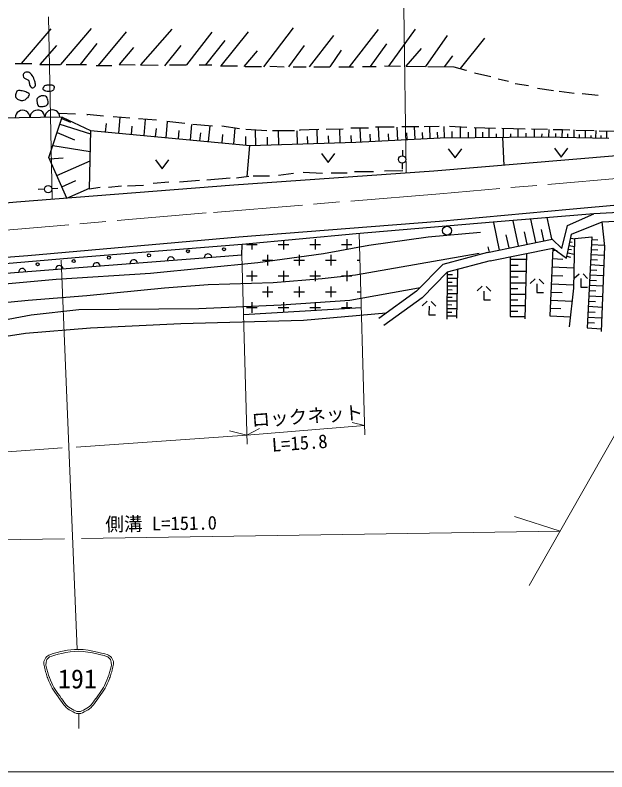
# Model space of a CAD drawing. Units: millimetres, scale not verified. Extents: x 40000 to 680000, y 20000 to 380000.
# Drawn here: x 277963 to 357344, y 205000 to 306524 of the extents above; entities that cross this region are included whole.
import ezdxf
from ezdxf.enums import TextEntityAlignment as Align

# ---------------------------------------------------------------- set-up
doc = ezdxf.new("R2010")
doc.units = ezdxf.units.MM
doc.header["$LTSCALE"] = 1000
doc.linetypes.add('CHAIN', pattern=[18.5, 12, -1.5, 3.5, -1.5])
for name, color, linetype, lineweight in [('M-BGD', 7, 'Continuous', 25), ('M-BMK', 2, 'CHAIN', 13), ('M-STR-HTXT', 7, 'Continuous', 13), ('M-STR-STRC', 7, 'Continuous', 13), ('M-TTL-BAND', 7, 'Continuous', 13)]:
    doc.layers.add(name, color=color, linetype=linetype, lineweight=lineweight)
doc.styles.add('ＭＳ ゴシック', font='')
doc.styles.get('ＭＳ ゴシック').set_extended_font_data('MS Gothic')

msp = doc.modelspace()

# ---------------------------------------------------------------- linework, layer by layer
at = {"layer": 'M-BGD'}
for p, q in [((282754, 304696), (278794, 300046)), ((288152, 304716), (284042, 299918)), ((298986, 304638), (294760, 299860)), ((315276, 304813), (311271, 299608)), ((326672, 304619), (322790, 299569)), ((331624, 304638), (328031, 299700)), ((292853, 304290), (289118, 299782)), ((304345, 304251), (300932, 299860)), ((309221, 304290), (305564, 299744)), ((320693, 303787), (317394, 299608)), ((335900, 303806), (333028, 299647)), ((288906, 302704), (286695, 299918)), ((306106, 303129), (303505, 299850)), ((327794, 302684), (325570, 299647)), ((340911, 303420), (337642, 299359)), ((283508, 302472), (281294, 299898)), ((293840, 302181), (291935, 299918)), ((300205, 302472), (297980, 299724)), ((310420, 301717), (308654, 299628)), ((316747, 302433), (314647, 299608)), ((321719, 301833), (320201, 299608)), ((332418, 302027), (330397, 299666)), ((336616, 301079), (335496, 299599)), ((277967, 300053), (280192, 300034)), ((281294, 299898), (284042, 299918)), ((284815, 299918), (287524, 299918)), ((288840, 299782), (290929, 299782)), ((291935, 299918), (294063, 299860)), ((294760, 299860), (297159, 299802)), ((298649, 299860), (300932, 299860)), ((302653, 299860), (304356, 299840)), ((305517, 299705), (307800, 299744)), ((308806, 299628), (310992, 299628)), ((312134, 299666), (314049, 299608)), ((315268, 299608), (316990, 299608)), ((318034, 299608), (320201, 299608)), ((321401, 299569), (323335, 299569)), ((324554, 299647), (326373, 299647)), ((327495, 299705), (329643, 299686)), ((330397, 299666), (333028, 299647)), ((333338, 299647), (336820, 299569)), ((336820, 299569), (338407, 299163)), ((338407, 299163), (338504, 299144)), ((339587, 298776), (341773, 298293)), ((342760, 297964), (344134, 297673)), ((345062, 297345), (346842, 297074)), ((348042, 296745), (350170, 296435)), ((350944, 296339), (352956, 296068)), ((354039, 296029), (356167, 295797)), ((284275, 292845), (265652, 292534)), ((282495, 287427), (284275, 292845)), ((286056, 293241), (283869, 293319)), ((284212, 292653), (285396, 292186)), ((284275, 292845), (288067, 291026)), ((287603, 293183), (287700, 293203)), ((289809, 292990), (287603, 293183)), ((293330, 292719), (291105, 292874)), ((291870, 290673), (292068, 292807)), ((296948, 292448), (294491, 292603)), ((295255, 290359), (295458, 292542)), ((283970, 291917), (288061, 290589)), ((290095, 290838), (290200, 291970)), ((293567, 290516), (293670, 291618)), ((298218, 290084), (298420, 292259)), ((300740, 291964), (298302, 292274)), ((301473, 289782), (301665, 291859)), ((304455, 291635), (301804, 291848)), ((303913, 289556), (304108, 291663)), ((308072, 291287), (305673, 291616)), ((328812, 291481), (326317, 291481)), ((326819, 289643), (326728, 291481)), ((329318, 289768), (329233, 291481)), ((332140, 291519), (329857, 291539)), ((331624, 289882), (331543, 291524)), ((334868, 291577), (332837, 291519)), ((333656, 289983), (333578, 291546)), ((335553, 290055), (335498, 291595)), ((338544, 291461), (336222, 291597)), ((337730, 290079), (337721, 291509)), ((339524, 291438), (342412, 291371)), ((339782, 290102), (339774, 291433)), ((341570, 290122), (341562, 291391)), ((283589, 290757), (285932, 289800)), ((288067, 291026), (287913, 283210)), ((288067, 291026), (309020, 289082)), ((296806, 290215), (296909, 291326)), ((299880, 289930), (299985, 291058)), ((302755, 289663), (302852, 290712)), ((305730, 289387), (305833, 290503)), ((307295, 289242), (307492, 291367)), ((311729, 290997), (308924, 291190)), ((310268, 289068), (310207, 291102)), ((315424, 290997), (312503, 290997)), ((313345, 289164), (313287, 290997)), ((315837, 289242), (315782, 290997)), ((318694, 291171), (316101, 291094)), ((316101, 291094), (316198, 291094)), ((318547, 289327), (318490, 291165)), ((321964, 291210), (319681, 291190)), ((321567, 289422), (321512, 291206)), ((325369, 291345), (323008, 291365)), ((323069, 289457), (323040, 290398)), ((324327, 289520), (324236, 291354)), ((325631, 289584), (325584, 290535)), ((328102, 289707), (328056, 290618)), ((330564, 289829), (330519, 290728)), ((332650, 289933), (332608, 290779)), ((334651, 290045), (334613, 290816)), ((336604, 290067), (336599, 290894)), ((338786, 290091), (338781, 290807)), ((340699, 290113), (340694, 290825)), ((342555, 290133), (342553, 290603)), ((343253, 291351), (346362, 291279)), ((343468, 290143), (343461, 291346)), ((344448, 290154), (344446, 290598)), ((345435, 290165), (345428, 291300)), ((346531, 290177), (346528, 290668)), ((347246, 291258), (349391, 291208)), ((347653, 290190), (347646, 291249)), ((348639, 290209), (348647, 290608)), ((349565, 290190), (349585, 291203)), ((350123, 291191), (351391, 291161)), ((350507, 290171), (350516, 290632)), ((351353, 290155), (351373, 291162)), ((351391, 291161), (352397, 291133)), ((352110, 290139), (352121, 290580)), ((352937, 290123), (352957, 291117)), ((353184, 291111), (355645, 291042)), ((353664, 290108), (353673, 290524)), ((354472, 290092), (354491, 291074)), ((355231, 290077), (355237, 290372)), ((355876, 290064), (355895, 291035)), ((356333, 291022), (358484, 290962)), ((356594, 290050), (356601, 290392)), ((357331, 290035), (357340, 290994)), ((308902, 289093), (308922, 290220)), ((309465, 289043), (323685, 289488)), ((311833, 289117), (311801, 290133)), ((317232, 289286), (317202, 290243)), ((320042, 289374), (320012, 290344)), ((323685, 289488), (334984, 290049)), ((334984, 290049), (348895, 290204)), ((343334, 290142), (343531, 286370)), ((348895, 290204), (357601, 290030)), ((283019, 289021), (288037, 288215)), ((309020, 289082), (309465, 289043)), ((309410, 289041), (309063, 284877)), ((314581, 289204), (314581, 289203)), ((329974, 287656), (329974, 288418)), ((336076, 288587), (336976, 287387)), ((336976, 287387), (337876, 288587)), ((350312, 288679), (351212, 287479)), ((351212, 287479), (352112, 288679)), ((284899, 281972), (282495, 287427)), ((282571, 287255), (284419, 287402)), ((319067, 287940), (319967, 286740)), ((319967, 286740), (320867, 287940)), ((358645, 287635), (334152, 285585)), ((283553, 285027), (288008, 286990)), ((296789, 287108), (297689, 285908)), ((297689, 285908), (298589, 287108)), ((329899, 286663), (329870, 285876)), ((334152, 285585), (307298, 283727)), ((313274, 285069), (315325, 285301)), ((316601, 285456), (319194, 285340)), ((320355, 285378), (322522, 285378)), ((323489, 285533), (326043, 285533)), ((327528, 285649), (329970, 285673)), ((284226, 283500), (286103, 284327)), ((300002, 284179), (302710, 284372)), ((303678, 284411), (306812, 284682)), ((307663, 284682), (309327, 284914)), ((309907, 284953), (312074, 284953)), ((307298, 283727), (278162, 281444)), ((282883, 283278), (283672, 283330)), ((284899, 281972), (287954, 283318)), ((287913, 283210), (289380, 283444)), ((290502, 283444), (292224, 283637)), ((293017, 283637), (295184, 283715)), ((296481, 283985), (298570, 284179)), ((281893, 283180), (281061, 283133)), ((278162, 281444), (260943, 279819)), ((352315, 280476), (371197, 282217)), ((334902, 278889), (352315, 280476)), ((375973, 280925), (355612, 279867)), ((355612, 279867), (342097, 278751)), ((349944, 276522), (349332, 279355)), ((352081, 278311), (355612, 279867)), ((307971, 276761), (334902, 278889)), ((342097, 278751), (323717, 277204)), ((342962, 275013), (342163, 278707)), ((345498, 275561), (344767, 278943)), ((347820, 276063), (347150, 279158)), ((351292, 275198), (352081, 278311)), ((352615, 277126), (356703, 278799)), ((356703, 278799), (358515, 278868)), ((357052, 275477), (356703, 278799)), ((323717, 277204), (308437, 275758)), ((340375, 277382), (333384, 276731)), ((346659, 275812), (346309, 277431)), ((348882, 276293), (348562, 277775)), ((279686, 274285), (307971, 276761)), ((313956, 276279), (313956, 275065)), ((318199, 276479), (318199, 275065)), ((322441, 276479), (322441, 275065)), ((333384, 276731), (325394, 275617)), ((341351, 274664), (350014, 276453)), ((344230, 275287), (343848, 277056)), ((350014, 276453), (351292, 275198)), ((351942, 273921), (352615, 277126)), ((352507, 276612), (353032, 276502)), ((352610, 277102), (352624, 277099)), ((352917, 269880), (353034, 276546)), ((353034, 276546), (355333, 276801)), ((355333, 276801), (354683, 264561)), ((355312, 276416), (356128, 276372)), ((308437, 275758), (286571, 274011)), ((308375, 274336), (308437, 275758)), ((309006, 275772), (310420, 275772)), ((309713, 275879), (309713, 275065)), ((313249, 275772), (314663, 275772)), ((317491, 275772), (318906, 275772)), ((325394, 275617), (319309, 274478)), ((321734, 275772), (323148, 275772)), ((341577, 274713), (341419, 275440)), ((341704, 273579), (350084, 275268)), ((350084, 275268), (349705, 266175)), ((350084, 275268), (351942, 273921)), ((352199, 275144), (352586, 275063)), ((352302, 275634), (352992, 275489)), ((352405, 276123), (352708, 276059)), ((355277, 275754), (357033, 275659)), ((356610, 264073), (357052, 275477)), ((308375, 274336), (265709, 271008)), ((265949, 273163), (279686, 274285)), ((319309, 274478), (310506, 273271)), ((311835, 274358), (311835, 272944)), ((316077, 274358), (316077, 272944)), ((320320, 274358), (320320, 272944)), ((323618, 271703), (340201, 274583)), ((341351, 274664), (335346, 273058)), ((346577, 274489), (346353, 265773)), ((350071, 274972), (350669, 274947)), ((351993, 274166), (352463, 274067)), ((352096, 274655), (352953, 274475)), ((355206, 274411), (357007, 274314)), ((355242, 275082), (356137, 275034)), ((286571, 274011), (266953, 272309)), ((310506, 273271), (296106, 271854)), ((311127, 273651), (312542, 273651)), ((315370, 273651), (316784, 273651)), ((319613, 273651), (321027, 273651)), ((323855, 273651), (324201, 273651)), ((341704, 273579), (335940, 272037)), ((344386, 274042), (344386, 266085)), ((344386, 273781), (346558, 273781)), ((350025, 273856), (351448, 273797)), ((355170, 273732), (356075, 273683)), ((309713, 272237), (309713, 270822)), ((313956, 272237), (313956, 270822)), ((318199, 272237), (318199, 270822)), ((322441, 272237), (322441, 270822)), ((335346, 273058), (331815, 269483)), ((337324, 272343), (337190, 265862)), ((344386, 272982), (345462, 272982)), ((344386, 272183), (346517, 272183)), ((349979, 272740), (352954, 272616)), ((355097, 272365), (356012, 272316)), ((355134, 273053), (356954, 272955)), ((296106, 271854), (283471, 271041)), ((309006, 271530), (310420, 271530)), ((312597, 270658), (319170, 271180)), ((313249, 271530), (314663, 271530)), ((317491, 271530), (318906, 271530)), ((319170, 271180), (323618, 271703)), ((321734, 271530), (323148, 271530)), ((335940, 272037), (332560, 268615)), ((335940, 272037), (335894, 265728)), ((335934, 271228), (337301, 271218)), ((335937, 271740), (336624, 271735)), ((344386, 271399), (345442, 271399)), ((347067, 270504), (347707, 271124)), ((348247, 271116), (348866, 270476)), ((349931, 271600), (351435, 271537)), ((352967, 271220), (353607, 271839)), ((353867, 271205), (353848, 270035)), ((354147, 271831), (354767, 271191)), ((355061, 271678), (356901, 271579)), ((283471, 271041), (265192, 269462)), ((298011, 269938), (303840, 270391)), ((303840, 270391), (312597, 270658)), ((311835, 270115), (311835, 268701)), ((316077, 270115), (316077, 268701)), ((320320, 270115), (320320, 268701)), ((335926, 270202), (337279, 270193)), ((335930, 270715), (336610, 270710)), ((339960, 269521), (340600, 270141)), ((341139, 270132), (341759, 269492)), ((344386, 270615), (346477, 270615)), ((347967, 270490), (347948, 269320)), ((349884, 270460), (352923, 270334)), ((354987, 270288), (356847, 270188)), ((355024, 270983), (355949, 270933)), ((287570, 268904), (298011, 269938)), ((311127, 269408), (312542, 269408)), ((315370, 269408), (316784, 269408)), ((319613, 269408), (321027, 269408)), ((332060, 269903), (322851, 268242)), ((323855, 269408), (324321, 269408)), ((331815, 269483), (326764, 265817)), ((332263, 269936), (332060, 269903)), ((335919, 269188), (337258, 269178)), ((335923, 269695), (336596, 269690)), ((340859, 269507), (340841, 268337)), ((344386, 269845), (345422, 269845)), ((344386, 269076), (346438, 269076)), ((347948, 269320), (348848, 269306)), ((349838, 269361), (351342, 269299)), ((352337, 264700), (352917, 269880)), ((353848, 270035), (354748, 270021)), ((354950, 269584), (355884, 269534)), ((271660, 267511), (279720, 268300)), ((279720, 268300), (287570, 268904)), ((322851, 268242), (313630, 267627)), ((332560, 268615), (327433, 264895)), ((332584, 267510), (333224, 268129)), ((333764, 268121), (334384, 267481)), ((335912, 268183), (337238, 268173)), ((335915, 268685), (336582, 268680)), ((340841, 268337), (341741, 268322)), ((344386, 268321), (345402, 268321)), ((349792, 268263), (352722, 268141)), ((354874, 268169), (355819, 268119)), ((354912, 268881), (356793, 268780)), ((302598, 267116), (286514, 266976)), ((313630, 267627), (302598, 267116)), ((308600, 266364), (324380, 267317)), ((309006, 267287), (310420, 267287)), ((309713, 267994), (309713, 266580)), ((313249, 267287), (314663, 267287)), ((313956, 267994), (313956, 266687)), ((317491, 267287), (318906, 267287)), ((318199, 267994), (318199, 266944)), ((321734, 267287), (323148, 267287)), ((322441, 267994), (322441, 267200)), ((333484, 267495), (333465, 266325)), ((335904, 267183), (337217, 267173)), ((335908, 267683), (336568, 267678)), ((344386, 267566), (346399, 267566)), ((349749, 267219), (351177, 267159)), ((354837, 267458), (356737, 267356)), ((280126, 266256), (273890, 265142)), ((286514, 266976), (280126, 266256)), ((327747, 266531), (316650, 265548)), ((333465, 266325), (334365, 266311)), ((335897, 266183), (337196, 266173)), ((335901, 266683), (336554, 266678)), ((344386, 266826), (345383, 266826)), ((344386, 266085), (346361, 266085)), ((349705, 266175), (352489, 266059)), ((354760, 266018), (356682, 265915)), ((354798, 266738), (355754, 266686)), ((300205, 265130), (288081, 264526)), ((316650, 265548), (300205, 265130)), ((354721, 265289), (355687, 265237)), ((288081, 264526), (279348, 263829)), ((354683, 264561), (356625, 264457)), ((279348, 263829), (263462, 261274))]:
    msp.add_line(p, q, dxfattribs=at)
for centre, radius in [((329888, 287163), 500), ((282393, 283180), 500), ((335910, 277610), 600), ((305976, 275114), 200), ((290537, 273992), 200), ((295916, 274302), 200), ((301139, 274843), 200), ((280980, 273102), 200), ((285816, 273528), 200)]:
    msp.add_circle(centre, radius, dxfattribs=at)
for centre, radius, start, end in [((278963, 292756), 1000, 0.95599, 180.95599), ((280963, 292789), 1000, 0.95599, 180.95599), ((282962, 292823), 1000, 0.95599, 180.95599), ((303840, 273982), 500, 4.45946, 184.45946), ((288885, 272816), 500, 4.45946, 184.45946), ((293870, 273205), 500, 4.45946, 184.45946), ((298855, 273593), 500, 4.45946, 184.45946), ((278916, 272038), 500, 4.45946, 184.45946), ((283901, 272427), 500, 4.45946, 184.45946)]:
    msp.add_arc(centre, radius, start, end, dxfattribs=at)
for points, knots in [([(279734, 297809), (279523, 297944), (279245, 298010), (279100, 298215), (279034, 298310), (278985, 298444), (279023, 298554), (279076, 298708), (279245, 298815), (279400, 298863), (279545, 298908), (279716, 298887), (279855, 298825), (280025, 298748), (280155, 298592), (280261, 298438), (280422, 298204), (280511, 297926), (280590, 297654), (280639, 297484), (280725, 297302), (280677, 297132), (280633, 296975), (280519, 296782), (280358, 296764), (280186, 296745), (280036, 296928), (279942, 297074), (279852, 297212), (279884, 297400), (279835, 297557), (279809, 297644), (279768, 297725), (279734, 297809)], [0, 0, 0, 0, 1, 1, 1, 2, 2, 2, 3, 3, 3, 4, 4, 4, 5, 5, 5, 6, 6, 6, 7, 7, 7, 8, 8, 8, 9, 9, 9, 10, 10, 10, 11, 11, 11, 11]), ([(278985, 295063), (278824, 295089), (278655, 295086), (278501, 295140), (278421, 295168), (278346, 295214), (278279, 295266), (278195, 295329), (278096, 295392), (278056, 295489), (277994, 295637), (278013, 295817), (278056, 295972), (278098, 296124), (278162, 296299), (278298, 296378), (278429, 296455), (278602, 296406), (278753, 296388), (278975, 296361), (279196, 296304), (279401, 296214), (279576, 296137), (279821, 296085), (279884, 295904), (279920, 295801), (279838, 295686), (279778, 295595), (279682, 295450), (279524, 295358), (279391, 295247), (279363, 295223), (279336, 295197), (279304, 295179), (279205, 295124), (279091, 295102), (278985, 295063)], [0, 0, 0, 0, 1, 1, 1, 2, 2, 2, 3, 3, 3, 4, 4, 4, 5, 5, 5, 6, 6, 6, 7, 7, 7, 8, 8, 8, 9, 9, 9, 10, 10, 10, 11, 11, 11, 12, 12, 12, 12]), ([(282837, 296314), (282704, 296300), (282571, 296262), (282438, 296273), (282218, 296291), (281965, 296302), (281799, 296447), (281736, 296503), (281700, 296596), (281702, 296679), (281705, 296751), (281759, 296813), (281799, 296873), (281846, 296943), (281891, 297022), (281964, 297066), (282087, 297141), (282243, 297151), (282387, 297163), (282603, 297181), (282843, 297222), (283037, 297124), (283109, 297088), (283169, 297017), (283192, 296941), (283220, 296851), (283186, 296751), (283163, 296660), (283149, 296603), (283127, 296546), (283095, 296496), (283075, 296463), (283049, 296432), (283018, 296409), (282964, 296367), (282898, 296345), (282837, 296313)], [0, 0, 0, 0, 1, 1, 1, 2, 2, 2, 3, 3, 3, 4, 4, 4, 5, 5, 5, 6, 6, 6, 7, 7, 7, 8, 8, 8, 9, 9, 9, 10, 10, 10, 11, 11, 11, 12, 12, 12, 12]), ([(281594, 295698), (281512, 295685), (281431, 295671), (281353, 295646), (281319, 295635), (281286, 295620), (281256, 295602), (281188, 295562), (281129, 295508), (281067, 295457), (281014, 295414), (280941, 295384), (280912, 295322), (280850, 295187), (280881, 295024), (280903, 294877), (280904, 294869), (280905, 294860), (280906, 294852)], [0, 0, 0, 0, 1, 1, 1, 2, 2, 2, 3, 3, 3, 4, 4, 4, 5, 5, 5, 6, 6, 6, 6]), ([(281420, 294260), (281491, 294265), (281562, 294275), (281628, 294277), (281775, 294283), (281932, 294284), (282064, 294350), (282193, 294414), (282327, 294514), (282378, 294649), (282448, 294838), (282374, 295056), (282320, 295249), (282290, 295356), (282252, 295469), (282175, 295549), (282090, 295637), (281972, 295708), (281851, 295718), (281775, 295725), (281699, 295718), (281623, 295702)], [0, 0, 0, 0, 1, 1, 1, 2, 2, 2, 3, 3, 3, 4, 4, 4, 5, 5, 5, 6, 6, 6, 7, 7, 7, 7]), ([(280906, 294852), (280932, 294665), (280941, 294440), (281087, 294325), (281177, 294254), (281297, 294251), (281420, 294260)], [0, 0, 0, 0, 1, 1, 1, 2, 2, 2, 2])]:
    msp.add_open_spline(points, degree=3, knots=knots, dxfattribs=at)
for points in [[(281623, 295702), (281614, 295701), (281604, 295699), (281594, 295698)], [(281704, 295716), (281702, 295715), (281699, 295715), (281697, 295715)]]:
    msp.add_open_spline(points, degree=3, dxfattribs=at)
at = {"layer": 'M-BMK'}
for p, q in [((361396, 284840), (334948, 282572)), ((334948, 282572), (303594, 279981)), ((303594, 279981), (264133, 276614))]:
    msp.add_line(p, q, dxfattribs=at)
at = {"layer": 'M-STR-HTXT'}
for p, q in [((376021, 281277), (346928, 230002)), ((324099, 277236), (324864, 250202)), ((308375, 274336), (309092, 248975)), ((324828, 251454), (323194, 251888)), ((309058, 250174), (306700, 250771)), ((309058, 250174), (324828, 251454)), ((309058, 250174), (310723, 251083)), ((286169, 248584), (309058, 250174)), ((243988, 245654), (284287, 248453)), ((351075, 237311), (344933, 239251)), ((351075, 237311), (286851, 236301)), ((284588, 236265), (244107, 235629))]:
    msp.add_line(p, q, dxfattribs=at)
at = {"layer": 'M-STR-STRC'}
for p, q in [((330125, 307483), (330405, 285325)), ((282458, 306280), (282921, 281937)), ((284142, 273629), (286270, 221427)), ((286486, 212821), (286486, 210821))]:
    msp.add_line(p, q, dxfattribs=at)
for points, knots in [([(282486, 220678), (284186, 221207), (284897, 221433), (286486, 221426), (288076, 221420), (290248, 220751), (290486, 220678)], [0, 0, 0, 0, 1, 1, 1, 2, 2, 2, 2]), ([(282486, 220678), (282250, 220531), (282137, 220409), (281986, 220178), (281665, 219688), (281852, 219253), (281986, 218678)], [0, 0, 0, 0, 1, 1, 1, 2, 2, 2, 2]), ([(282580, 220443), (282525, 220395), (282346, 220238), (282236, 220074), (281948, 219648), (282168, 218936), (282223, 218757)], [0, 0, 0, 0, 1, 1, 1, 2, 2, 2, 2]), ([(282583, 220439), (283321, 220669), (284935, 221172), (286486, 221172), (288036, 221172), (290150, 220520), (290388, 220446)], [0, 0, 0, 0, 1, 1, 1, 2, 2, 2, 2]), ([(290390, 220446), (290445, 220398), (290625, 220239), (290736, 220074), (291024, 219647), (290803, 218934), (290748, 218755)], [0, 0, 0, 0, 1, 1, 1, 2, 2, 2, 2]), ([(290486, 220678), (290723, 220531), (290835, 220409), (290986, 220178), (291307, 219688), (291121, 219253), (290986, 218678)], [0, 0, 0, 0, 1, 1, 1, 2, 2, 2, 2]), ([(281986, 218678), (282166, 217979), (282254, 217750), (282486, 217178), (282915, 216123), (283224, 215769), (283986, 214678)], [0, 0, 0, 0, 1, 1, 1, 2, 2, 2, 2]), ([(282223, 218757), (282400, 218070), (282486, 217845), (282715, 217283), (283139, 216238), (283445, 215887), (284200, 214807)], [0, 0, 0, 0, 1, 1, 1, 2, 2, 2, 2]), ([(290749, 218757), (290572, 218070), (290486, 217845), (290258, 217283), (289833, 216238), (289527, 215887), (288772, 214807)], [0, 0, 0, 0, 1, 1, 1, 2, 2, 2, 2]), ([(290986, 218678), (290806, 217979), (290719, 217750), (290486, 217178), (290057, 216123), (289748, 215769), (288986, 214678)], [0, 0, 0, 0, 1, 1, 1, 2, 2, 2, 2]), ([(283986, 214678), (284536, 213952), (284745, 213549), (285486, 213178), (285857, 212992), (286071, 212822), (286486, 212822), (286901, 212822), (287115, 212992), (287486, 213178), (288227, 213549), (288437, 213952), (288986, 214678)], [0, 0, 0, 0, 1, 1, 1, 2, 2, 2, 3, 3, 3, 4, 4, 4, 4]), ([(284163, 214855), (284698, 214148), (284898, 213748), (285623, 213395), (285945, 213238), (286128, 213087), (286486, 213087), (286844, 213087), (287027, 213238), (287349, 213395), (288074, 213748), (288274, 214148), (288809, 214855)], [0, 0, 0, 0, 1, 1, 1, 2, 2, 2, 3, 3, 3, 4, 4, 4, 4])]:
    msp.add_open_spline(points, degree=3, knots=knots, dxfattribs=at)
at = {"layer": 'M-TTL-BAND'}
msp.add_line((40000, 205000), (579000, 205000), dxfattribs=at)

# ---------------------------------------------------------------- texts
at = {"layer": 'M-STR-HTXT', "style": 'ＭＳ ゴシック'}
for s, rotation, p in [('ロックネット', 4.05, (317253, 251266)), ('L=15.8', 4.05, (316236, 247667)), ('側溝 L=151.0', 0.843, (297566, 236857))]:
    msp.add_text(s, height=1833, rotation=rotation, dxfattribs=at).set_placement(p, align=Align.BOTTOM_CENTER)
at = {"layer": 'M-STR-STRC', "style": 'ＭＳ ゴシック'}
msp.add_text('191', height=2566, dxfattribs=at).set_placement((283699, 215428), align=Align.BOTTOM_LEFT)

doc.saveas('drawing.dxf')
